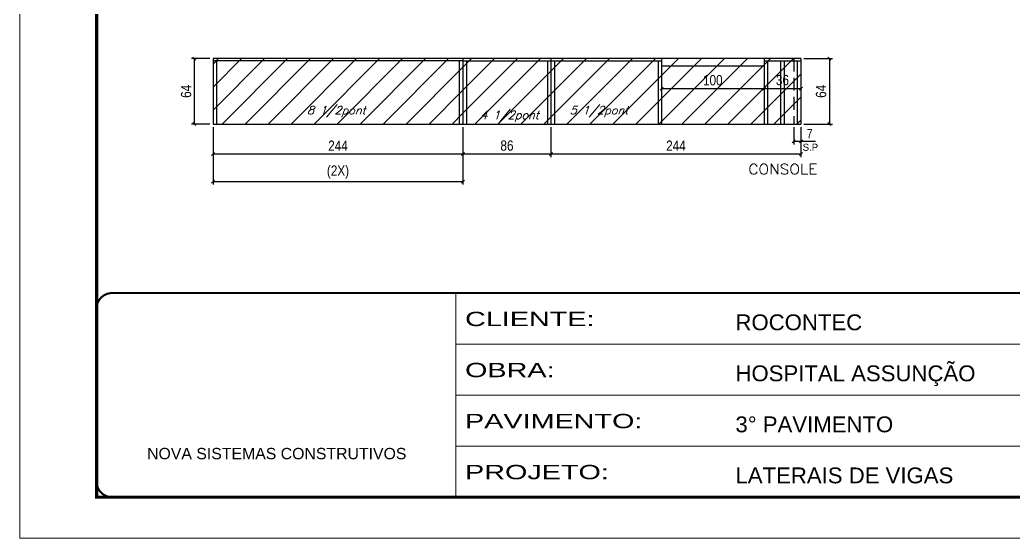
# Model space of a CAD drawing. Extents: x -21493 to -15213, y -12134 to 11887.
# Drawn here: x -16738 to -15768, y -1797 to -1291 of the extents above; entities that cross this region are included whole.
import ezdxf

# ---------------------------------------------------------------- set-up
doc = ezdxf.new("R2010")
doc.units = 0
for name, pattern in [('CONTINUO', [0]), ('DASHED', [0.75, 0.5, -0.25]), ('HIDDEN', [0.375, 0.25, -0.125])]:
    doc.linetypes.add(name, pattern=pattern)
for name, color, linetype in [('5', 5, 'Continuous'), ('COTA', 241, 'Continuous'), ('Painéis', 200, 'Continuous'), ('SARR_2.2x7', 40, 'Continuous'), ('SARR_3.5x7', 81, 'Continuous'), ('texto', 7, 'Continuous')]:
    doc.layers.add(name, color=color, linetype=linetype)
for name, color, linetype, lineweight in [('Folhas', 255, 'Continuous', 9), ('Hachura', 251, 'Continuous', 9), ('SARRAFO DE PRESSAO', 251, 'DASHED', 9)]:
    doc.layers.add(name, color=color, linetype=linetype, lineweight=lineweight)
doc.styles.add('ARIAL', font='arial.ttf')
doc.styles.add('COTA TECNICA', font='techl___.ttf', dxfattribs={"height": 10})
doc.styles.add('COTA TECNICA-50', font='techl___.ttf', dxfattribs={"height": 9})
doc.styles.add('REGUA-120', font='ROMANS.shx', dxfattribs={"height": 15})
doc.styles.add('Romans', font='romans.shx')
doc.styles.add('ROMAS860', font='ROMAS860.SHX')
doc.styles.add('Tecnologia', font='')
doc.styles.get('Tecnologia').set_extended_font_data('Forgotten Futurist')
doc.dimstyles.new('COTA PAINEL-50', dxfattribs={"dimtxt": 9, "dimasz": 3, "dimexe": 3, "dimexo": 3, "dimgap": 3, "dimtad": 1, "dimdec": 1, "dimzin": 12, "dimdsep": 46, "dimtxsty": 'COTA TECNICA-50', "dimblk1": 'OBLIQUE', "dimblk2": 'OBLIQUE', "dimsah": 1, "dimcen": 0.9, "dimclrd": 4, "dimclre": 4, "dimclrt": 240, "dimadec": 1, "dimazin": 3, "dimtfac": 1, "dimtdec": 1, "dimtmove": 0, "dimatfit": 3, "dimfxl": 1, "dimtolj": 1, "dimtzin": 12, "dimarcsym": 0})
doc.dimstyles.new('PAINEL', dxfattribs={"dimtxt": 10, "dimasz": 3, "dimexe": 3, "dimexo": 3, "dimgap": 3, "dimtad": 1, "dimdec": 1, "dimzin": 12, "dimdsep": 46, "dimtxsty": 'COTA TECNICA', "dimblk1": 'OBLIQUE', "dimblk2": 'OBLIQUE', "dimsah": 1, "dimcen": 0.9, "dimclrd": 4, "dimclre": 4, "dimclrt": 240, "dimadec": 1, "dimazin": 3, "dimtfac": 1, "dimtdec": 1, "dimtmove": 0, "dimatfit": 3, "dimfxl": 1, "dimtolj": 1, "dimtzin": 12, "dimarcsym": 0})
pattern_1 = [(45, (-157059.198, -32935.718), (-11.2253202, 11.2253202), [])]

# ---------------------------------------------------------------- blocks, each defined once
blk = doc.blocks.new('_Oblique')
at = {"color": 0, "linetype": 'ByBlock', "lineweight": -2}
blk.add_line((-0.5, -0.5), (0.5, 0.5), dxfattribs=at)
blk = doc.blocks.new('*D627')
at = {"layer": 'COTA', "color": 4, "lineweight": -2, "ltscale": 25, "transparency": 16777216}
for p, q in [((-16549.82, -1395.91), (-16549.82, -1425.07)), ((-16305.82, -1395.91), (-16305.82, -1425.07)), ((-16549.82, -1422.07), (-16305.82, -1422.07))]:
    blk.add_line(p, q, dxfattribs=at)
at = {"layer": 'Defpoints', "color": 0, "ltscale": 25, "transparency": 16777216}
for p in [(-16549.82, -1392.91), (-16305.82, -1392.91), (-16305.82, -1422.07)]:
    blk.add_point(p, dxfattribs=at)
at = {"layer": 'COTA', "color": 4, "lineweight": -2, "ltscale": 25, "transparency": 16777216, "xscale": 3, "yscale": 3, "zscale": 3, "rotation": 180}
blk.add_blockref('_Oblique', (-16549.82, -1422.07), dxfattribs=at)
at = {"layer": 'COTA', "color": 4, "lineweight": -2, "ltscale": 25, "transparency": 16777216, "xscale": 3, "yscale": 3, "zscale": 3}
blk.add_blockref('_Oblique', (-16305.82, -1422.07), dxfattribs=at)
at = {"layer": 'COTA', "color": 240, "ltscale": 25, "transparency": 16777216, "insert": (-16427.82, -1414), "char_height": 10, "attachment_point": 5, "style": 'COTA TECNICA'}
blk.add_mtext('\\A1;244', dxfattribs=at)
blk = doc.blocks.new('*D57')
at = {"layer": 'COTA', "color": 4, "lineweight": -2, "ltscale": 25, "transparency": 16777216}
for p, q in [((-16549.82, -1395.91), (-16549.82, -1452.04)), ((-16305.82, -1395.91), (-16305.82, -1452.04)), ((-16549.82, -1449.04), (-16305.82, -1449.04))]:
    blk.add_line(p, q, dxfattribs=at)
at = {"layer": 'Defpoints', "color": 0, "ltscale": 25, "transparency": 16777216}
for p in [(-16549.82, -1392.91), (-16305.82, -1392.91), (-16305.82, -1449.04)]:
    blk.add_point(p, dxfattribs=at)
at = {"layer": 'COTA', "color": 4, "lineweight": -2, "ltscale": 25, "transparency": 16777216, "xscale": 3, "yscale": 3, "zscale": 3, "rotation": 180}
blk.add_blockref('_Oblique', (-16549.82, -1449.04), dxfattribs=at)
at = {"layer": 'COTA', "color": 4, "lineweight": -2, "ltscale": 25, "transparency": 16777216, "xscale": 3, "yscale": 3, "zscale": 3}
blk.add_blockref('_Oblique', (-16305.82, -1449.04), dxfattribs=at)
at = {"layer": 'COTA', "color": 240, "ltscale": 25, "transparency": 16777216, "insert": (-16427.82, -1439.81), "char_height": 10, "attachment_point": 5, "style": 'COTA TECNICA'}
blk.add_mtext('\\A1;(2X)', dxfattribs=at)
blk = doc.blocks.new('*D641')
at = {"layer": 'COTA', "color": 4, "lineweight": -2, "ltscale": 25, "transparency": 16777216}
for p, q in [((-16305.82, -1395.91), (-16305.82, -1425.07)), ((-16219.82, -1395.91), (-16219.82, -1425.07)), ((-16305.82, -1422.07), (-16219.82, -1422.07))]:
    blk.add_line(p, q, dxfattribs=at)
at = {"layer": 'Defpoints', "color": 0, "ltscale": 25, "transparency": 16777216}
for p in [(-16305.82, -1392.91), (-16219.82, -1392.91), (-16219.82, -1422.07)]:
    blk.add_point(p, dxfattribs=at)
at = {"layer": 'COTA', "color": 4, "lineweight": -2, "ltscale": 25, "transparency": 16777216, "xscale": 3, "yscale": 3, "zscale": 3, "rotation": 180}
blk.add_blockref('_Oblique', (-16305.82, -1422.07), dxfattribs=at)
at = {"layer": 'COTA', "color": 4, "lineweight": -2, "ltscale": 25, "transparency": 16777216, "xscale": 3, "yscale": 3, "zscale": 3}
blk.add_blockref('_Oblique', (-16219.82, -1422.07), dxfattribs=at)
at = {"layer": 'COTA', "color": 240, "ltscale": 25, "transparency": 16777216, "insert": (-16262.82, -1413.95), "char_height": 10, "attachment_point": 5, "style": 'COTA TECNICA'}
blk.add_mtext('\\A1;86', dxfattribs=at)
blk = doc.blocks.new('*D58')
at = {"layer": 'COTA', "color": 4, "linetype": 'ByBlock', "lineweight": -2, "transparency": 16777216}
for p, q in [((-15982.82, -1395.91), (-15982.82, -1412.71)), ((-15975.82, -1395.91), (-15975.82, -1412.71)), ((-15982.82, -1409.71), (-15975.82, -1409.71)), ((-15975.82, -1409.71), (-15961.66, -1409.71))]:
    blk.add_line(p, q, dxfattribs=at)
at = {"layer": 'Defpoints', "color": 0, "linetype": 'ByBlock', "transparency": 16777216}
for p in [(-15982.82, -1392.91), (-15975.82, -1392.91), (-15975.82, -1409.71)]:
    blk.add_point(p, dxfattribs=at)
at = {"layer": 'COTA', "color": 4, "linetype": 'ByBlock', "lineweight": -2, "transparency": 16777216, "xscale": 3, "yscale": 3, "zscale": 3, "rotation": 180}
blk.add_blockref('_Oblique', (-15982.82, -1409.71), dxfattribs=at)
at = {"layer": 'COTA', "color": 4, "linetype": 'ByBlock', "lineweight": -2, "transparency": 16777216, "xscale": 3, "yscale": 3, "zscale": 3}
blk.add_blockref('_Oblique', (-15975.82, -1409.71), dxfattribs=at)
at = {"layer": 'COTA', "color": 240, "linetype": 'ByBlock', "transparency": 16777216, "insert": (-15967.24, -1402.15), "char_height": 9, "attachment_point": 5, "style": 'COTA TECNICA-50'}
blk.add_mtext('\\A1;7', dxfattribs=at)
blk = doc.blocks.new('*D642')
at = {"layer": 'COTA', "color": 4, "lineweight": -2, "ltscale": 25, "transparency": 16777216}
for p, q in [((-16111.82, -1338.91), (-16111.82, -1361.2)), ((-16011.82, -1338.91), (-16011.82, -1361.2)), ((-16111.82, -1358.2), (-16011.82, -1358.2))]:
    blk.add_line(p, q, dxfattribs=at)
at = {"layer": 'Defpoints', "color": 0, "ltscale": 25, "transparency": 16777216}
for p in [(-16111.82, -1335.91), (-16011.82, -1335.91), (-16011.82, -1358.2)]:
    blk.add_point(p, dxfattribs=at)
at = {"layer": 'COTA', "color": 4, "lineweight": -2, "ltscale": 25, "transparency": 16777216, "xscale": 3, "yscale": 3, "zscale": 3, "rotation": 180}
blk.add_blockref('_Oblique', (-16111.82, -1358.2), dxfattribs=at)
at = {"layer": 'COTA', "color": 4, "lineweight": -2, "ltscale": 25, "transparency": 16777216, "xscale": 3, "yscale": 3, "zscale": 3}
blk.add_blockref('_Oblique', (-16011.82, -1358.2), dxfattribs=at)
at = {"layer": 'COTA', "color": 240, "ltscale": 25, "transparency": 16777216, "insert": (-16061.82, -1350.1), "char_height": 10, "attachment_point": 5, "style": 'COTA TECNICA'}
blk.add_mtext('\\A1;100', dxfattribs=at)
blk = doc.blocks.new('*D643')
at = {"layer": 'COTA', "color": 4, "lineweight": -2, "ltscale": 25, "transparency": 16777216}
for p, q in [((-16011.82, -1338.91), (-16011.82, -1361.2)), ((-16011.82, -1358.2), (-15975.82, -1358.2))]:
    blk.add_line(p, q, dxfattribs=at)
at = {"layer": 'Defpoints', "color": 0, "ltscale": 25, "transparency": 16777216}
for p in [(-16011.82, -1335.91), (-15975.82, -1358.2), (-15975.82, -1358.2)]:
    blk.add_point(p, dxfattribs=at)
at = {"layer": 'COTA', "color": 4, "lineweight": -2, "ltscale": 25, "transparency": 16777216, "xscale": 3, "yscale": 3, "zscale": 3, "rotation": 180}
blk.add_blockref('_Oblique', (-16011.82, -1358.2), dxfattribs=at)
at = {"layer": 'COTA', "color": 4, "lineweight": -2, "ltscale": 25, "transparency": 16777216, "xscale": 3, "yscale": 3, "zscale": 3}
blk.add_blockref('_Oblique', (-15975.82, -1358.2), dxfattribs=at)
at = {"layer": 'COTA', "color": 240, "ltscale": 25, "transparency": 16777216, "insert": (-15993.82, -1349.98), "char_height": 10, "attachment_point": 5, "style": 'COTA TECNICA'}
blk.add_mtext('\\A1;36', dxfattribs=at)
blk = doc.blocks.new('*D644')
at = {"layer": 'COTA', "color": 4, "lineweight": -2, "ltscale": 25, "transparency": 16777216}
for p, q in [((-16219.82, -1395.91), (-16219.82, -1425.07)), ((-15975.82, -1395.91), (-15975.82, -1425.07)), ((-16219.82, -1422.07), (-15975.82, -1422.07))]:
    blk.add_line(p, q, dxfattribs=at)
at = {"layer": 'Defpoints', "color": 0, "ltscale": 25, "transparency": 16777216}
for p in [(-16219.82, -1392.91), (-15975.82, -1392.91), (-15975.82, -1422.07)]:
    blk.add_point(p, dxfattribs=at)
at = {"layer": 'COTA', "color": 4, "lineweight": -2, "ltscale": 25, "transparency": 16777216, "xscale": 3, "yscale": 3, "zscale": 3, "rotation": 180}
blk.add_blockref('_Oblique', (-16219.82, -1422.07), dxfattribs=at)
at = {"layer": 'COTA', "color": 4, "lineweight": -2, "ltscale": 25, "transparency": 16777216, "xscale": 3, "yscale": 3, "zscale": 3}
blk.add_blockref('_Oblique', (-15975.82, -1422.07), dxfattribs=at)
at = {"layer": 'COTA', "color": 240, "ltscale": 25, "transparency": 16777216, "insert": (-16097.82, -1414), "char_height": 10, "attachment_point": 5, "style": 'COTA TECNICA'}
blk.add_mtext('\\A1;244', dxfattribs=at)
blk = doc.blocks.new('*D645')
at = {"layer": 'COTA', "color": 4, "lineweight": -2, "ltscale": 25, "transparency": 16777216}
for p, q in [((-15972.82, -1328.91), (-15944.99, -1328.91)), ((-15947.99, -1328.91), (-15947.99, -1392.91)), ((-15972.82, -1392.91), (-15944.99, -1392.91))]:
    blk.add_line(p, q, dxfattribs=at)
at = {"layer": 'Defpoints', "color": 0, "ltscale": 25, "transparency": 16777216}
for p in [(-15975.82, -1328.91), (-15975.82, -1392.91), (-15947.99, -1392.91)]:
    blk.add_point(p, dxfattribs=at)
at = {"layer": 'COTA', "color": 4, "lineweight": -2, "ltscale": 25, "transparency": 16777216, "xscale": 3, "yscale": 3, "zscale": 3}
for p, rotation in [((-15947.99, -1328.91), 90), ((-15947.99, -1392.91), 270)]:
    blk.add_blockref('_Oblique', p, dxfattribs=dict(at, rotation=rotation))
at = {"layer": 'COTA', "color": 240, "ltscale": 25, "transparency": 16777216, "insert": (-15956.09, -1360.91), "char_height": 10, "attachment_point": 5, "rotation": 90, "style": 'COTA TECNICA'}
blk.add_mtext('\\A1;64', dxfattribs=at)
blk = doc.blocks.new('*D647')
at = {"layer": 'COTA', "color": 4, "lineweight": -2, "ltscale": 25, "transparency": 16777216}
for p, q in [((-16552.82, -1328.91), (-16570.97, -1328.91)), ((-16567.97, -1392.91), (-16567.97, -1328.91)), ((-16552.82, -1392.91), (-16570.97, -1392.91))]:
    blk.add_line(p, q, dxfattribs=at)
at = {"layer": 'Defpoints', "color": 0, "ltscale": 25, "transparency": 16777216}
for p in [(-16567.97, -1328.91), (-16549.82, -1328.91), (-16549.82, -1392.91)]:
    blk.add_point(p, dxfattribs=at)
at = {"layer": 'COTA', "color": 4, "lineweight": -2, "ltscale": 25, "transparency": 16777216, "xscale": 3, "yscale": 3, "zscale": 3}
for p, rotation in [((-16567.97, -1328.91), 90), ((-16567.97, -1392.91), 270)]:
    blk.add_blockref('_Oblique', p, dxfattribs=dict(at, rotation=rotation))
at = {"layer": 'COTA', "color": 240, "ltscale": 25, "transparency": 16777216, "insert": (-16576.07, -1360.91), "char_height": 10, "attachment_point": 5, "rotation": 90, "style": 'COTA TECNICA'}
blk.add_mtext('\\A1;64', dxfattribs=at)
blk = doc.blocks.new('9999999999')
at = {"color": 30, "linetype": 'CONTINUO'}
for p, q in [((98564.56, 34230.21), (98564.56, 34429.45)), ((98564.56, 34379.64), (99583.98, 34379.64)), ((98564.56, 34329.83), (99487.98, 34329.83)), ((98564.56, 34280.02), (99487.98, 34280.02))]:
    blk.add_line(p, q, dxfattribs=at)
at = {"color": 30, "linetype": 'CONTINUO', "const_width": 2}
blk.add_lwpolyline([(99583.98, 34230.21), (99583.98, 34414.45, 0.414214), (99568.98, 34429.45), (98228.98, 34429.45, 0.414214), (98213.98, 34414.45), (98213.98, 34245.21, 0.414214), (98228.98, 34230.21), (99583.98, 34230.21)], format="xyb", dxfattribs=at)
at = {"layer": 'Folhas'}
blk.add_lwpolyline([(98138.98, 34190.21), (99623.98, 34190.21), (99623.98, 35240.21), (98138.98, 35240.21)], close=True, dxfattribs=at)
at = {"layer": 'Folhas', "color": 30, "const_width": 3}
blk.add_lwpolyline([(98213.98, 34230.21), (99583.98, 34230.21), (99583.98, 35200.21), (98213.98, 35200.21)], close=True, dxfattribs=at)
at = {"color": 7, "linetype": 'Continuous', "ltscale": 5, "style": 'ARIAL'}
for s, height, p in [('ROCONTEC', 15.483, (98837.68, 34393.13)), ('HOSPITAL ASSUNÇÃO', 15.4829, (98837.68, 34343.32)), ('3° PAVIMENTO', 15.4829, (98837.68, 34293.51)), ('NOVA SISTEMAS CONSTRUTIVOS', 11.0592, (98263.19, 34267.21)), ('LATERAIS DE VIGAS', 15.4829, (98837.68, 34243.7))]:
    blk.add_text(s, height=height, dxfattribs=at).set_placement(p)
at = {"layer": 'Folhas', "color": 7, "style": 'Tecnologia', "width": 1.5}
for s, p in [('CLIENTE:', (98573.65, 34397.17)), ('OBRA:', (98573.65, 34347.31)), ('PAVIMENTO:', (98573.65, 34297.5)), ('PROJETO:', (98573.65, 34247.69))]:
    blk.add_text(s, height=14, dxfattribs=at).set_placement(p)

msp = doc.modelspace()

# ---------------------------------------------------------------- hatches: boundary and pattern name
at = {"layer": 'Hachura', "ltscale": 25}
h = msp.add_hatch(dxfattribs=at)
h.set_pattern_fill('ANSI31', color=256, scale=5)
h.set_pattern_definition(pattern_1)
h.paths.add_polyline_path([(-16549.82, -1328.91), (-16549.82, -1392.91), (-16305.82, -1392.91), (-16305.82, -1328.91)])
h = msp.add_hatch(dxfattribs=at)
h.set_pattern_fill('ANSI31', color=256, scale=5)
h.set_pattern_definition(pattern_1)
h.paths.add_polyline_path([(-16305.82, -1328.91), (-16305.82, -1392.91), (-16219.82, -1392.91), (-16219.82, -1328.91)])
h = msp.add_hatch(dxfattribs=at)
h.set_pattern_fill('ANSI31', color=256, scale=5)
h.set_pattern_definition(pattern_1)
h.paths.add_polyline_path([(-16219.82, -1328.91), (-16219.82, -1392.91), (-15975.82, -1392.91), (-15975.82, -1328.91)])

# ---------------------------------------------------------------- linework, layer by layer
at = {"layer": 'Painéis', "linetype": 'ByBlock'}
for p, q in [((-15975.82, -1328.91), (-16549.82, -1328.91)), ((-16549.82, -1328.91), (-16549.82, -1392.91)), ((-16305.82, -1328.91), (-16305.82, -1392.91)), ((-16219.82, -1328.91), (-16219.82, -1392.91)), ((-15975.82, -1328.91), (-15975.82, -1392.91)), ((-16549.82, -1392.91), (-15975.82, -1392.91))]:
    msp.add_line(p, q, dxfattribs=at)
at = {"layer": 'SARR_2.2x7', "linetype": 'HIDDEN', "ltscale": 50}
msp.add_line((-15982.82, -1328.91), (-15982.82, -1392.91), dxfattribs=at)
at = {"layer": 'SARR_2.2x7', "linetype": 'Continuous', "ltscale": 50}
for p, q in [((-16305.82, -1331.11), (-16549.82, -1331.11)), ((-16305.82, -1331.11), (-16219.82, -1331.11)), ((-16219.82, -1331.11), (-16111.82, -1331.11)), ((-16111.82, -1335.91), (-16011.82, -1335.91)), ((-16011.82, -1331.11), (-15975.82, -1331.11))]:
    msp.add_line(p, q, dxfattribs=at)
at = {"layer": 'SARR_3.5x7'}
for p, q in [((-16111.82, -1328.91), (-16111.82, -1392.91)), ((-16011.82, -1328.91), (-16011.82, -1392.91)), ((-15975.82, -1328.91), (-15975.82, -1392.91)), ((-16546.32, -1331.11), (-16546.32, -1392.91)), ((-16309.32, -1331.11), (-16309.32, -1392.91)), ((-16302.32, -1331.11), (-16302.32, -1392.91)), ((-16223.32, -1331.11), (-16223.32, -1392.91)), ((-16216.32, -1331.11), (-16216.32, -1392.91)), ((-16115.32, -1331.11), (-16115.32, -1392.91)), ((-16008.32, -1331.11), (-16008.32, -1392.91)), ((-15995.57, -1331.11), (-15995.57, -1392.91)), ((-15992.07, -1331.11), (-15992.07, -1392.91)), ((-15979.32, -1331.11), (-15979.32, -1392.91))]:
    msp.add_line(p, q, dxfattribs=at)

# ---------------------------------------------------------------- block references
at = {"layer": 'SARRAFO DE PRESSAO', "color": 6, "linetype": 'ByBlock'}
msp.add_blockref('9999999999', (-114877.39, -35987.3), dxfattribs=at)

# ---------------------------------------------------------------- texts
at = {"layer": '5', "style": 'REGUA-120', "width": 1.1}
msp.add_text('CONSOLE', height=10, dxfattribs=at).set_placement((-16027.14, -1441.86))
at = {"layer": 'texto', "color": 2, "char_height": 8, "attachment_point": 5, "style": 'Romans'}
for s, insert in [('{\\Q19;\\C256;8 1/2pont}', (-16429.45, -1380.66)), ('{\\Q19;\\C256;4 1/2pont}', (-16260.25, -1385.28)), ('{\\Q19;\\C256;5 1/2pont}', (-16172.99, -1380.66))]:
    msp.add_mtext(s, dxfattribs=dict(at, insert=insert))
at = {"layer": 'texto', "color": 4, "insert": (-15966.52, -1415.54), "char_height": 7, "attachment_point": 5, "style": 'ROMAS860'}
msp.add_mtext('S.P', dxfattribs=at)

# ---------------------------------------------------------------- dimensions: what is measured, and where the dimension line sits
at = {"layer": 'COTA', "ltscale": 25}
for base, p1, p2, picture, middle in [((-16567.97, -1328.91), (-16549.82, -1392.91), (-16549.82, -1328.91), '*D647', (-16576.07, -1360.91)), ((-15947.99, -1392.91), (-15975.82, -1328.91), (-15975.82, -1392.91), '*D645', (-15956.09, -1360.91))]:
    dim = msp.add_linear_dim(base=base, p1=p1, p2=p2, angle=90, dimstyle='PAINEL', dxfattribs=at)
    dim.commit()
    dim.dimension.update_dxf_attribs({"geometry": picture, "text_midpoint": middle})
for base, p1, p2, picture, middle in [((-16011.82, -1358.2), (-16111.82, -1335.91), (-16011.82, -1335.91), '*D642', (-16061.82, -1350.1)), ((-16305.82, -1422.07), (-16549.82, -1392.91), (-16305.82, -1392.91), '*D627', (-16427.82, -1414)), ((-16219.82, -1422.07), (-16305.82, -1392.91), (-16219.82, -1392.91), '*D641', (-16262.82, -1413.95)), ((-15975.82, -1422.07), (-16219.82, -1392.91), (-15975.82, -1392.91), '*D644', (-16097.82, -1414))]:
    dim = msp.add_linear_dim(base=base, p1=p1, p2=p2, dimstyle='PAINEL', dxfattribs=at)
    dim.commit()
    dim.dimension.update_dxf_attribs({"geometry": picture, "text_midpoint": middle})
dim = msp.add_linear_dim(base=(-15975.82, -1358.2), p1=(-16011.82, -1335.91), p2=(-15975.82, -1358.2), dimstyle='PAINEL', override={"dimtmove": 1}, dxfattribs=at)
dim.commit()
dim.dimension.update_dxf_attribs({"geometry": '*D643', "text_midpoint": (-15993.82, -1349.98)})
dim = msp.add_linear_dim(base=(-16305.82, -1449.04), p1=(-16549.82, -1392.91), p2=(-16305.82, -1392.91), text='(2X)', dimstyle='PAINEL', dxfattribs=at)
dim.commit()
dim.dimension.update_dxf_attribs({"geometry": '*D57', "text_midpoint": (-16427.82, -1449.04), "dimtype": 160})
at = {"layer": 'COTA', "linetype": 'ByBlock'}
dim = msp.add_linear_dim(base=(-15975.82, -1409.71), p1=(-15982.82, -1392.91), p2=(-15975.82, -1392.91), dimstyle='COTA PAINEL-50', override={"dimarcsym": 1}, dxfattribs=at)
dim.commit()
dim.dimension.update_dxf_attribs({"geometry": '*D58', "text_midpoint": (-15967.24, -1402.15)})

doc.saveas('drawing.dxf')
